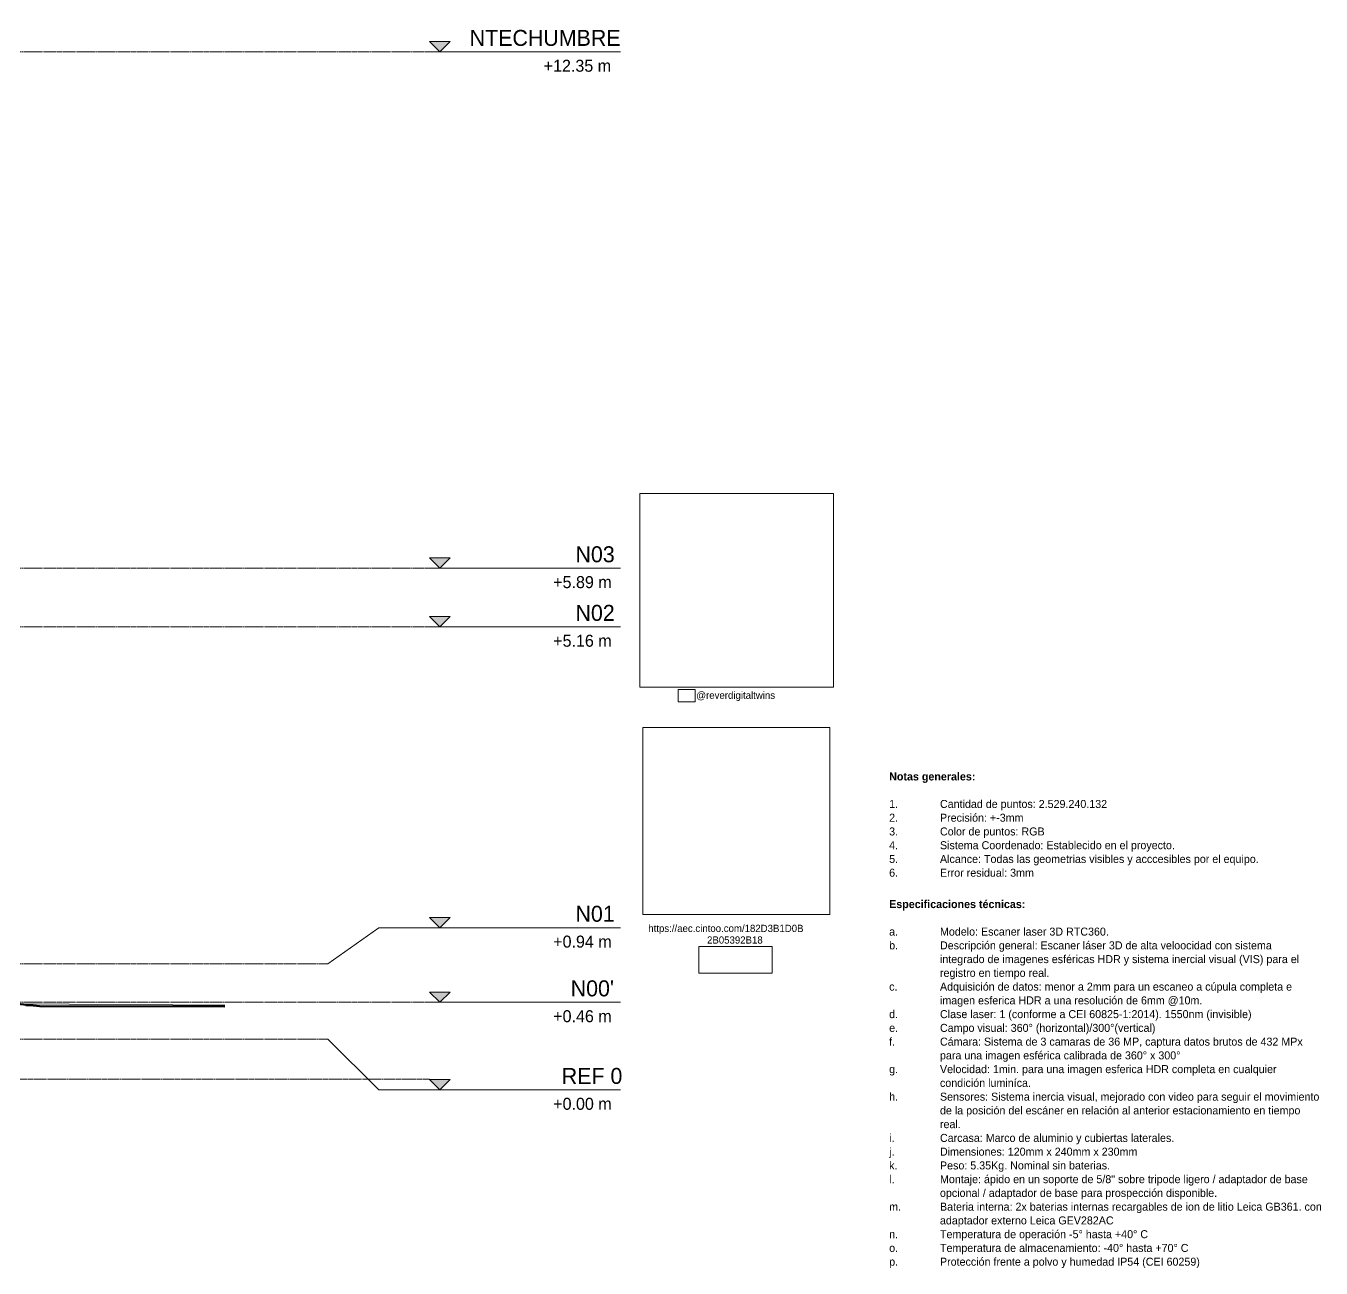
# Model space of a CAD drawing. Header units: centimetres. Extents: x 710 to 12582, y -437 to 1921.
# Drawn here: x 10963 to 12582, y -286 to 1267 of the extents above; entities that cross this region are included whole.
import ezdxf

# ---------------------------------------------------------------- set-up
doc = ezdxf.new("R2010")
doc.units = ezdxf.units.CM
doc.linetypes.add('Centre', pattern=[3.175, 0.635, -0.475, 1.59, -0.475])
doc.linetypes.add('Dash_2_', pattern=[0.635, 0.3175, -0.3175])
for name, color, linetype, lineweight in [('A-FLOR-LEVL', 7, 'Continuous', 9), ('C-TOPO', 7, 'Continuous', 9), ('G-ANNO-REFR', 7, 'Dash_2_', 18), ('G-ANNO-TEXT', 7, 'Continuous', 9)]:
    doc.layers.add(name, color=color, linetype=linetype, lineweight=lineweight)
doc.styles.add('Century Gothic', font='GOTHIC.TTF', dxfattribs={"height": 20})
doc.styles.add('Century Gothic_1', font='GOTHIC.TTF', dxfattribs={"height": 15})
doc.styles.add('Century Gothic_2', font='GOTHIC.TTF', dxfattribs={"height": 9})
doc.styles.add('Century Gothic_3', font='GOTHIC.TTF', dxfattribs={"height": 10})
doc.styles.add('Century Gothic_B', font='GOTHICB.TTF', dxfattribs={"height": 10})
picture_1 = doc.add_image_def('image1.jpg', size_in_pixel=(275, 100))
picture_2 = doc.add_image_def('image2.png', size_in_pixel=(160, 160))
picture_3 = doc.add_image_def('image3.jpeg', size_in_pixel=(2000, 2000))
picture_4 = doc.add_image_def('image4.jpg', size_in_pixel=(434, 317))

# ---------------------------------------------------------------- blocks, each defined once
blk = doc.blocks.new('Level - Con_Triangulo-1145637-Sección 5')
at = {"layer": 'A-FLOR-LEVL', "true_color": 0xe2e2e2}
blk.add_hatch(color=254, dxfattribs=at).paths.add_polyline_path([(-8337.3, -50.6), (-8350.2, -63.5), (-8363.1, -50.6)])
at = {"layer": 'A-FLOR-LEVL', "color": 253, "true_color": 0xaaaaaa}
for p, q in [((-8337.3, -50.6), (-8363.1, -50.6)), ((-8363.1, -50.6), (-8350.2, -63.5)), ((-8363.1, -63.5), (-8124.6, -63.5)), ((-8350.2, -63.5), (-8337.3, -50.6))]:
    blk.add_line(p, q, dxfattribs=at)

msp = doc.modelspace()

# ---------------------------------------------------------------- linework, layer by layer
at = {"layer": 'A-FLOR-LEVL', "color": 253, "linetype": 'Centre', "true_color": 0xaaaaaa}
for p, q in [((7921.433, 1234.505), (11467.224, 1234.505)), ((7921.433, 588.801), (11467.224, 588.801)), ((7921.433, 515.53), (11467.224, 515.53)), ((7921.433, 94), (11340.224, 94)), ((7921.433, 46.025), (11467.224, 46.025)), ((7921.433, 0), (11340.224, 0)), ((11467.224, -50), (7921.433, -50))]:
    msp.add_line(p, q, dxfattribs=at)
at = {"layer": 'A-FLOR-LEVL', "color": 253, "true_color": 0xaaaaaa}
for p, q in [((11340.224, 94), (11403.724, 139.288)), ((11403.724, 139.288), (11467.224, 139.288)), ((11340.224, 0), (11403.724, -63.5)), ((11403.724, -63.5), (11467.224, -63.5))]:
    msp.add_line(p, q, dxfattribs=at)
at = {"layer": 'C-TOPO', "color": 253, "lineweight": 70, "true_color": 0xaaaaaa}
for p, q in [((10859.995, 53.914), (10979.74, 41.354)), ((10979.74, 41.354), (11211.425, 40.691))]:
    msp.add_line(p, q, dxfattribs=at)
at = {"layer": 'C-TOPO', "color": 253, "true_color": 0xaaaaaa}
for p, q in [((10979.74, 41.354), (10859.995, 53.914)), ((11211.425, 42.282), (10951.673, 44.297)), ((10979.74, 41.354), (10962.78, 41.489)), ((11211.425, 40.691), (10979.74, 41.354))]:
    msp.add_line(p, q, dxfattribs=at)

# ---------------------------------------------------------------- block references
at = {"layer": 'A-FLOR-LEVL', "color": 253, "true_color": 0xaaaaaa}
for p in [(19830.287, 1298.005), (19830.287, 652.301), (19830.287, 579.03), (19830.287, 202.788), (19830.287, 109.525), (19830.287, 0)]:
    msp.add_blockref('Level - Con_Triangulo-1145637-Sección 5', p, dxfattribs=at)

# ---------------------------------------------------------------- texts
at = {"layer": 'G-ANNO-TEXT', "attachment_point": 1}
for s, insert, char_height, width, style in [('@reverdigitaltwins', (11800.588, 434.51), 9, 128.67084, 'Century Gothic_2'), ('Notas generales:', (12041.651, 333.471), 10, 141.49784, 'Century Gothic_B'), ('1.', (12041.651, 299.076), 10, 76.96958, 'Century Gothic_3'), ('Cantidad de puntos: 2.529.240.132', (12105.151, 299.076), 10, 287.40497, 'Century Gothic_3'), ('2.', (12041.651, 281.878), 10, 76.96958, 'Century Gothic_3'), ('Precisión: +-3mm', (12105.151, 281.878), 10, 141.097, 'Century Gothic_3'), ('3.', (12041.651, 264.68), 10, 76.96958, 'Century Gothic_3'), ('Color de puntos: RGB', (12105.151, 264.68), 10, 178.37547, 'Century Gothic_3'), ('4.', (12041.651, 247.482), 10, 76.96958, 'Century Gothic_3'), ('Sistema Coordenado: Establecido en el proyecto.', (12105.151, 247.482), 10, 416.47666, 'Century Gothic_3'), ('5.', (12041.651, 230.284), 10, 76.96958, 'Century Gothic_3'), ('Alcance: Todas las geometrias visibles y acccesibles por el equipo.', (12105.151, 230.284), 10, 557.9745, 'Century Gothic_3'), ('6.', (12041.651, 213.086), 10, 76.96958, 'Century Gothic_3'), ('Error residual: 3mm', (12105.151, 213.086), 10, 156.72991, 'Century Gothic_3'), ('Especificaciones técnicas:', (12041.651, 173.852), 10, 222.86912, 'Century Gothic_B'), ('https://aec.cintoo.com/182D3B1D0B', (11740.583, 143.015), 9, 262.55266, 'Century Gothic_2'), ('a.', (12041.651, 139.456), 10, 76.96958, 'Century Gothic_3'), ('Modelo: Escaner laser 3D RTC360.', (12105.151, 139.456), 10, 280.59062, 'Century Gothic_3'), ('2B05392B18', (11814.005, 128.463), 9, 84.17719, 'Century Gothic_2'), ('b.', (12041.651, 122.259), 10, 76.96958, 'Century Gothic_3'), ('Descripción general: Escaner láser 3D de alta veloocidad con sistema ', (12105.151, 122.259), 10, 590.84369, 'Century Gothic_3'), ('integrado de imagenes esféricas HDR y sistema inercial visual (VIS) para el ', (12105.151, 105.061), 10, 624.11372, 'Century Gothic_3'), ('registro en tiempo real.', (12105.151, 87.863), 10, 192.405, 'Century Gothic_3'), ('c.', (12041.651, 70.665), 10, 76.96958, 'Century Gothic_3'), ('Adquisición de datos: menor a 2mm para un escaneo a cúpula completa e ', (12105.151, 70.665), 10, 640.14747, 'Century Gothic_3'), ('imagen esferica HDR a una resolución de 6mm @10m.', (12105.151, 53.467), 10, 454.15597, 'Century Gothic_3'), ('d.', (12041.651, 36.269), 10, 76.96958, 'Century Gothic_3'), ('Clase laser: 1 (conforme a CEI 60825-1:2014). 1550nm (invisible)', (12105.151, 36.269), 10, 525.907, 'Century Gothic_3'), ('e.', (12041.651, 19.071), 10, 76.96958, 'Century Gothic_3'), ('Campo visual: 360° (horizontal)/300°(vertical)', (12105.151, 19.071), 10, 376.79312, 'Century Gothic_3'), ('f.', (12041.651, 1.873), 10, 76.96958, 'Century Gothic_3'), ('Cámara: Sistema de 3 camaras de 36 MP, captura datos brutos de 432 MPx ', (12105.151, 1.873), 10, 637.74241, 'Century Gothic_3'), ('para una imagen esférica calibrada de 360° x 300°', (12105.151, -15.325), 10, 426.89859, 'Century Gothic_3'), ('Velocidad: 1min. para una imagen esferica HDR completa en cualquier ', (12105.151, -32.523), 10, 606.47659, 'Century Gothic_3'), ('g.', (12041.651, -32.523), 10, 76.96958, 'Century Gothic_3'), ('condición luminíca.', (12105.151, -49.721), 10, 164.74678, 'Century Gothic_3'), ('h.', (12041.651, -66.919), 10, 76.96958, 'Century Gothic_3'), ('Sensores: Sistema inercia visual, mejorado con video para seguir el movimiento ', (12105.151, -66.919), 10, 667.40484, 'Century Gothic_3'), ('de la posición del escáner en relación al anterior estacionamiento en tiempo ', (12105.151, -84.116), 10, 652.17278, 'Century Gothic_3'), ('real. ', (12105.151, -101.314), 10, 40.88606, 'Century Gothic_3'), ('i.', (12041.651, -118.512), 10, 76.96958, 'Century Gothic_3'), ('Carcasa: Marco de aluminio y cubiertas laterales.', (12105.151, -118.512), 10, 416.47666, 'Century Gothic_3'), ('j.', (12041.651, -135.71), 10, 76.96958, 'Century Gothic_3'), ('Dimensiones: 120mm x 240mm x 230mm ', (12105.151, -135.71), 10, 339.9155, 'Century Gothic_3'), ('k.', (12041.651, -152.908), 10, 76.96958, 'Century Gothic_3'), ('Peso: 5.35Kg. Nominal sin baterias.', (12105.151, -152.908), 10, 284.59906, 'Century Gothic_3'), ('l.', (12041.651, -170.106), 10, 76.96958, 'Century Gothic_3'), ('Montaje: ápido en un soporte de 5/8" sobre tripode ligero / adaptador de base ', (12105.151, -170.106), 10, 667.40484, 'Century Gothic_3'), ('opcional / adaptador de base para prospección disponible.', (12105.151, -187.304), 10, 507.06734, 'Century Gothic_3'), ('m.', (12041.651, -204.502), 10, 76.96958, 'Century Gothic_3'), ('Bateria interna: 2x baterias internas recargables de ion de litio Leica GB361. con ', (12105.151, -204.502), 10, 667.40484, 'Century Gothic_3'), ('adaptador externo Leica GEV282AC', (12105.151, -221.7), 10, 305.44294, 'Century Gothic_3'), ('n.', (12041.651, -238.898), 10, 76.96958, 'Century Gothic_3'), ('Temperatura de operación -5° hasta +40° C', (12105.151, -238.898), 10, 365.16866, 'Century Gothic_3'), ('o.', (12041.651, -256.096), 10, 76.96958, 'Century Gothic_3'), ('Temperatura de almacenamiento: -40° hasta +70° C', (12105.151, -256.096), 10, 438.12222, 'Century Gothic_3'), ('Protección frente a polvo y humedad IP54 (CEI 60259)', (12105.151, -273.294), 10, 452.95344, 'Century Gothic_3'), ('p.', (12041.651, -273.294), 10, 76.96958, 'Century Gothic_3')]:
    msp.add_mtext(s, dxfattribs=dict(at, insert=insert, char_height=char_height, width=width, style=style))

# ---------------------------------------------------------------- pictures from other files: only their frames are drawn
at = {"layer": 'G-ANNO-REFR'}
image = msp.add_image(picture_3, insert=(11729.869, 440.053), size_in_units=(242.019, 242.019), dxfattribs=at)
image.dxf.flags = 7
image = msp.add_image(picture_4, insert=(11778.097, 421.794), size_in_units=(20.95, 15.302), dxfattribs=at)
image.dxf.flags = 7
image = msp.add_image(picture_2, insert=(11733.869, 155.93), size_in_units=(233.6, 233.6), dxfattribs=at)
image.dxf.flags = 7
image = msp.add_image(picture_1, insert=(11803.683, 82.363), size_in_units=(91.791, 33.379), dxfattribs=at)
image.dxf.flags = 7

# ---------------------------------------------------------------- next in the draw order: texts
at = {"layer": 'A-FLOR-LEVL', "color": 9, "true_color": 0xb7b7b7, "attachment_point": 1, "bg_fill": 3, "box_fill_scale": 1.25, "bg_fill_color": 256, "bg_fill_true_color": 13158600, "bg_fill_transparency": 0}
for s, insert, char_height, width, style in [('NTECHUMBRE', (11517.282, 1261.973), 20, 224.4725, 'Century Gothic'), ('+12.35 m', (11609.882, 1224.661), 15, 112.23625, 'Century Gothic_1'), ('N03', (11649.582, 616.269), 20, 64.135, 'Century Gothic'), ('+5.89 m', (11621.782, 578.957), 15, 97.80587, 'Century Gothic_1'), ('N02', (11649.582, 542.998), 20, 64.135, 'Century Gothic'), ('+5.16 m', (11621.782, 505.687), 15, 97.80587, 'Century Gothic_1'), ('N01', (11649.582, 166.756), 20, 64.135, 'Century Gothic'), ('+0.94 m', (11621.782, 129.444), 15, 97.80587, 'Century Gothic_1'), ("N00'", (11643.582, 73.492), 20, 71.35019, 'Century Gothic'), ('+0.46 m', (11621.782, 36.181), 15, 97.80587, 'Century Gothic_1'), ('REF 0', (11632.382, -36.032), 20, 84.97887, 'Century Gothic'), ('+0.00 m', (11621.782, -73.344), 15, 97.80587, 'Century Gothic_1')]:
    msp.add_mtext(s, dxfattribs=dict(at, insert=insert, char_height=char_height, width=width, style=style))

doc.saveas('drawing.dxf')
